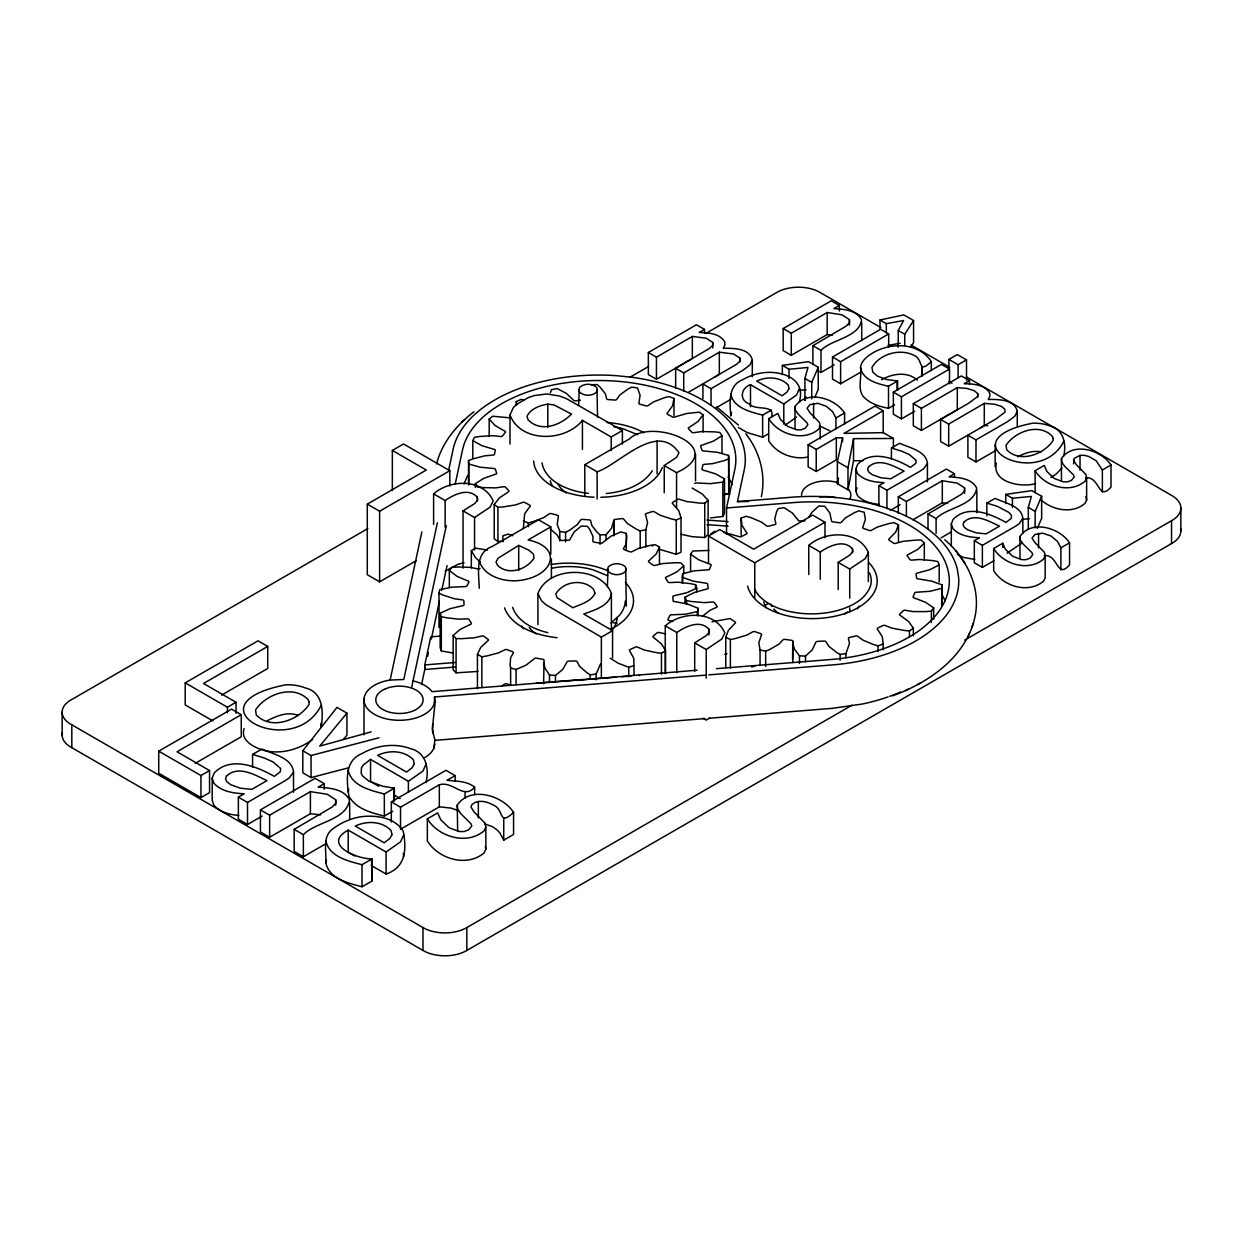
<?xml version="1.0" encoding="UTF-8"?>
<svg xmlns="http://www.w3.org/2000/svg" width="1243" height="1243" viewBox="0 0 1243 1243"><rect width="100%" height="100%" fill="white"/><g stroke="black" fill="none" stroke-linecap="round" stroke-linejoin="round"><path stroke-width="1.5" d="M582.672 679.486L578.881 680.03L697.137 670.179M692.335 336.449L692.335 358.512L656.444 379.239L648.349 374.578L648.349 352.499L656.444 357.176L692.335 336.449L706.164 338.189L712.752 342.462L712.659 345.352L709.318 348.522L675.648 368.254L675.648 388.484M675.648 368.254L683.728 372.931L719.324 352.189L733.572 353.991L740.036 358.217L739.942 361.107L736.617 364.277L688.731 392.12M957.296 387.63L957.296 409.693L921.405 430.42L913.31 425.759L913.31 403.68L921.405 408.357L957.296 387.63L967.07 388.453L974.217 390.69L977.713 393.643L977.62 396.533L968.406 403.385L940.609 419.435L940.609 441.514L948.689 446.175L995.705 419.14L1004.903 412.288L1004.997 409.398L1001.516 406.445L994.618 404.239L984.285 403.369L948.689 424.112L940.609 419.435M634.054 675.104L633.806 658.339L629.766 650.944A1.864 1.072 0 0 1 630.217 649.452L635.297 647.168A1.864 1.072 0 0 1 637.908 647.277L644.262 649.996L656.211 652.606L661.447 653.243L665.564 650.695L661.447 643.858L653.647 637.55A1.864 1.072 0 0 1 653.274 636.043L656.894 632.967A1.864 1.072 0 0 1 659.443 632.609L665.626 633.883M543.626 683.728L544.014 660.53A1.864 1.072 0 0 0 542.632 659.241L536.432 658.2A1.864 1.072 0 0 0 534.07 658.868L526.1 665.114L516.094 669.48L510.624 668.004L510.065 664.927L510.671 657.563L513.188 653.243A1.864 1.072 0 0 0 512.567 651.767L507.222 649.685A1.864 1.072 0 0 0 504.627 649.903L498.614 652.855L487.007 655.931L481.849 656.77L477.436 654.393L480.73 647.401L487.769 640.813A1.864 1.072 0 0 0 487.971 639.29L484.009 636.354A1.864 1.072 0 0 0 481.414 636.105L474.111 637.845L461.433 638.684L456.072 638.576L453.151 635.53L460.034 629.471L470.258 624.452A1.864 1.072 0 0 0 471.252 623.054L469.046 619.558A1.864 1.072 0 0 0 466.731 618.843L458.853 619.2L446.33 617.74L441.312 616.683L440.162 613.25L449.935 608.728L462.349 605.776A1.864 1.072 0 0 0 464.043 604.611L463.825 600.897A1.864 1.072 0 0 0 461.992 599.81L454.316 598.738L443.192 595.117L438.981 593.206L439.711 589.757L451.442 587.193L464.835 586.587A1.864 1.072 0 0 0 467.057 585.795L468.844 582.221A1.864 1.072 0 0 0 467.694 580.854L456.896 576.255L449.329 570.475L451.877 567.321L457.206 566.994L469.963 567.352L477.452 568.797A1.864 1.072 0 0 0 480 568.439M692.087 488.048A1.864 1.072 0 0 0 692.802 488.421L702.202 493.953L708.122 500.339L704.734 503.229L699.389 503.058L686.882 501.566L679.874 499.453A1.864 1.072 0 0 0 677.264 499.577L672.867 502.296A1.864 1.072 0 0 0 672.82 503.819L678.818 510.749L681.024 517.88L676.27 520.025L671.267 518.906L660.173 515.255L654.641 512.007A1.864 1.072 0 0 0 652.093 511.65L646.438 513.452A1.864 1.072 0 0 0 645.599 514.897L647.587 522.557L645.863 529.736L640.192 530.916L636.028 528.974L627.435 523.521L623.924 519.434A1.864 1.072 0 0 0 621.671 518.642L615.347 519.356A1.864 1.072 0 0 0 613.778 520.568L611.556 528.213L606.087 534.723L606.087 540.441M523.319 528.586L524.67 513.779L529.844 506.631A1.864 1.072 0 0 0 529.627 505.109L524.919 502.576A1.864 1.072 0 0 0 522.278 502.545L515.55 504.938L503.244 506.911L497.93 507.284L494.217 504.534L499.36 497.93L508.107 492.057A1.864 1.072 0 0 0 508.713 490.581L505.59 487.318A1.864 1.072 0 0 0 503.104 486.836L495.413 487.893L482.657 487.582L477.405 486.992L475.339 483.713L483.776 478.353L495.227 474.313A1.864 1.072 0 0 0 496.594 473.024L495.367 469.372A1.864 1.072 0 0 0 493.269 468.456L480.031 467.182L468.751 464.027L468.549 460.531L473.039 458.853L484.677 455.824L492.492 455.156A1.864 1.072 0 0 0 494.481 454.161L495.273 450.463A1.864 1.072 0 0 0 493.751 449.236L481.849 445.647L472.806 440.628L474.469 437.287L479.643 436.479L492.337 435.671L500.137 436.433A1.864 1.072 0 0 0 502.56 435.842L505.279 432.471A1.864 1.072 0 0 0 504.503 431.026L495.102 425.494L489.183 419.124L492.57 416.234L510.422 417.881M591.217 384.724L597.246 384.615L600.167 387.194L605.419 393.922L606.584 398.428A1.864 1.072 0 0 0 608.293 399.578L614.695 400.044A1.864 1.072 0 0 0 616.839 399.158L619.869 394.948L627.793 389.183L631.724 387.07L637.519 388.034L640.083 395.119L638.995 402.841A1.864 1.072 0 0 0 640.005 404.239L645.847 405.824A1.864 1.072 0 0 0 648.364 405.373L653.492 401.909L664.135 397.822L668.983 396.533L673.986 398.475L672.634 405.669L667.46 412.831A1.864 1.072 0 0 0 667.677 414.339L672.385 416.887A1.864 1.072 0 0 0 675.011 416.902L687.037 413.437L699.374 412.163L703.087 414.913L703.087 432.051M424.733 757.593A35.488 20.494 0 0 0 433.791 748.379L434.895 740.129L432.3 729.206L434.895 704.734L434.553 696.981L704.936 675.182M682.174 582.936L682.625 573.753L694.122 570.863L707.438 569.884A1.864 1.072 0 0 0 709.598 569.03L711.074 565.41A1.864 1.072 0 0 0 709.8 564.089L698.628 559.785L690.58 554.238L692.864 551.006L709.069 550.447M941.619 605.496L942.07 584.894L931.442 581.04L918.515 578.958A1.864 1.072 0 0 1 916.604 577.917L916.06 574.204A1.864 1.072 0 0 1 917.66 573.007L929.811 569.698L939.195 564.897L937.766 561.525L932.654 560.593L920.022 559.49L912.191 560.065A1.864 1.072 0 0 1 909.798 559.428L907.312 555.994A1.864 1.072 0 0 1 908.182 554.564L917.971 549.266L924.326 543.02L921.156 540.052L915.796 540.099L903.195 541.295L896.048 543.253A1.864 1.072 0 0 1 893.453 543.067L889.242 540.239A1.864 1.072 0 0 1 889.304 538.732L895.783 531.942L898.471 524.872L893.872 522.619L888.792 523.614L877.465 527.001L871.7 530.124A1.864 1.072 0 0 1 869.137 530.419L863.621 528.477A1.864 1.072 0 0 1 862.875 527.032L865.392 519.419L864.18 512.209L858.587 510.889L854.298 512.737L845.333 517.989L841.527 521.982A1.864 1.072 0 0 1 839.227 522.728L832.95 521.874A1.864 1.072 0 0 1 831.474 520.615L829.796 512.924L824.777 506.289L818.764 506.041L812.099 512.163L808.851 517.368M761.337 496.765C766.201 474.702 759.597 451.38 745.816 433.791M437.35 522.915L403.804 679.501L389.991 680.061A35.488 20.494 0 0 0 374.563 714.414A35.488 20.494 0 0 0 433.791 704.952L434.895 700.539M537.924 624.623L537.924 593.564C548.396 565.347 600.711 565.363 611.401 593.501L611.401 630.387M617.227 618.361L615.875 624.188L612.644 629.766M584.8 495.755L584.8 464.696L629.331 438.981C652.155 416.778 730.2 447.853 676.565 472.651L664.244 465.55L664.244 492.725M434.537 702.854L434.553 696.981M611.401 593.501C609.474 606.32 593.999 610.002 583.806 614.073L612.566 630.683L612.566 657.858M836.321 437.816L836.321 459.879L816.231 471.485L808.136 466.824L808.136 444.761L816.231 449.422L836.321 437.816L842.614 437.862L837.362 461.635L837.362 483.698L847.99 489.835L847.99 467.772L853.537 438.67L893.406 438.468L893.406 447.666M847.99 489.835L853.537 460.733L853.537 438.67M479.239 588.25C478.959 573.396 474.375 553.011 492.228 546.454L538.468 519.76L550.789 526.877L550.789 554.052M390.224 679.61L421.874 531.88M448.676 470.087L453.12 449.329A146.643 84.664 0 0 1 616.652 375.697L631.77 377.25A146.643 84.664 0 0 1 744.184 470.118L737.441 501.597L748.566 501.504M411.495 688.063L446.315 525.571M455.218 484.071L462.505 449.997A137.181 79.195 0 0 1 615.487 381.119A137.181 79.195 0 0 1 734.799 469.45L726.534 507.983L726.534 534.412M455.264 667.04L424.78 669.495L424.78 664.927L430.793 636.851L440.41 636.074M421.548 684.613L425.246 667.336M427.592 656.397L428.4 652.653M431.305 639.042L439.401 601.301M441.747 590.301L447.06 565.549M697.168 615.456L697.913 608.2L687.628 604.051L674.902 601.596A1.864 1.072 0 0 1 673.069 600.509L672.851 596.795A1.864 1.072 0 0 1 674.545 595.63L686.959 592.678L696.733 588.157L695.583 584.723L690.564 583.666L678.041 582.206L670.163 582.563A1.864 1.072 0 0 1 667.848 581.848L665.642 578.352A1.864 1.072 0 0 1 666.636 576.954L676.86 571.935L683.743 565.876L680.822 562.83L675.462 562.706L662.783 563.561L655.481 565.301A1.864 1.072 0 0 1 652.886 565.037L648.924 562.116A1.864 1.072 0 0 1 649.126 560.593L656.164 553.99L659.458 547.013L655.045 544.636L649.887 545.475L638.28 548.551L632.267 551.504A1.864 1.072 0 0 1 629.673 551.721L624.328 549.639A1.864 1.072 0 0 1 623.706 548.163L626.223 543.844L626.814 536.479L626.254 533.402L620.801 531.926L610.795 536.292L602.808 542.523A1.864 1.072 0 0 1 600.462 543.191L594.263 542.166A1.864 1.072 0 0 1 592.88 540.876L592.958 536.323L589.586 529.207L587.411 526.379L581.413 525.96L574.25 531.895L569.993 539.244A1.864 1.072 0 0 1 568.113 540.301L561.665 540.425A1.864 1.072 0 0 1 559.661 539.446L557.299 535.096L550.292 528.928M892.49 695.816C929.857 682.391 968.577 655.232 975.6 613.42C980.105 585.453 965.764 557.532 944.758 539.742M550.789 526.877L528.12 539.959C561.525 546.873 554.487 572.852 526.022 579.3C509.599 583.651 485.205 578.741 479.239 561.075M403.742 834.783L400.588 841.806L386.091 851.983L348.226 830.122C321.44 844.681 357.549 859.208 372.045 858.897L372.045 880.976L362.024 886.756C348.351 883.214 328.898 878.754 325.821 862.673C326.676 851.175 321.766 835.84 333.59 828.32C341.499 822.478 350.728 818.5 360.423 816.837C375.417 814.74 394.854 817.257 403.276 831.381C406.772 849.653 405.622 867.428 386.091 874.047L371.269 865.501M325.821 862.673L326.427 859.892M392.695 811.228L384.336 816.045C371.237 812.86 355.855 808.805 348.895 796.11C346.595 780.977 344.451 760.576 361.837 753.662C376.349 745.303 394.528 742.755 410.408 748.612C426.116 752.341 429.27 768.438 426.069 782.469M348.149 791.962L348.755 789.181M731.583 412.303L730.775 415.97C729.874 402.825 727.683 385.516 742.832 379.612C750.415 375.293 758.96 372.745 767.692 372.372C785.063 371.828 805.728 380.172 799.358 401.66M433.791 748.379L434.895 744.137M837.362 483.698L838.574 478.213M600.478 663.98L596.112 674.11L596.112 679.812M894.572 404.814L888.512 408.31C879.221 406.461 869.432 403.54 862.968 396.16C857.219 387.8 862.207 376.645 860.498 367.322C860.948 362.754 864.242 359.305 867.598 356.492C885.777 342.105 917.396 340.535 931.302 361.542L931.302 370.725M792.568 659.52L792.785 641.497A1.864 1.072 0 0 0 791.294 640.254L785.017 639.399A1.864 1.072 0 0 0 782.717 640.129L778.926 644.138L769.945 649.374L765.657 651.223L760.063 649.903L758.851 642.709L761.369 635.095A1.864 1.072 0 0 0 760.623 633.635L755.122 631.708A1.864 1.072 0 0 0 752.543 631.988L746.779 635.126L735.452 638.514L730.371 639.508L725.772 637.255L728.476 630.185L734.939 623.396A1.864 1.072 0 0 0 735.001 621.873L730.806 619.061A1.864 1.072 0 0 0 728.196 618.874L712.021 621.795M426.069 764.072L422.915 771.095L408.403 781.272L370.554 759.411L363.329 764.973L361.464 767.77L361.185 773.395L362.692 776.083L368.985 781.163L382.626 786.213L394.373 788.202L394.373 801.067M799.358 388.795L796.577 394.963L783.805 403.928L750.492 384.693C740.999 387.723 738.762 400.137 749.125 403.82C755.34 411.417 775.648 403.322 771.452 417.368M510.003 444.077L510.003 414.96L513.297 407.626L517.01 404.13L528.182 397.682L534.319 395.554L546.796 393.953L559.583 396.035L566.124 398.475L622.401 430.513L622.401 444.108M808.758 574.53L808.758 545.413C825.507 530.543 858.509 530.046 868.344 552.498L865.299 558.604L849.715 569.045L838.202 562.411L838.202 589.586M805.93 396.843L804.905 400.495L804.905 378.431L807.966 367.462L789.025 369.249L782.344 365.395L782.344 374.594M1028.303 529.471L1028.303 507.408L1031.364 496.439L1012.423 498.241L1005.742 494.388L1005.742 503.57M321.222 705.263C292.462 762.627 184.958 704.641 285.75 684.815A30.795 17.775 0 0 1 305.358 687.938C323.631 692.351 323.398 712.255 321.222 727.326L320.927 723.348M436.557 464.012C441.918 442.663 456.709 424.92 473.909 411.79M464.012 483.947L467.632 475.447M1063.822 441.203C1038.511 491.669 943.919 440.659 1032.607 423.21A27.097 15.646 0 0 1 1049.869 425.945C1063.604 429.363 1066.432 443.642 1063.822 455.917M244.141 728.491C239.697 740.968 255.483 748.239 265.225 750.71C281.741 754.439 299.19 749.343 312.63 739.492M1035.621 483.558C1021.653 487.831 991.494 482.595 996.389 463.08M324.252 789.165L324.252 783.649L318.192 787.145C329.177 787.969 343.767 788.715 349.501 799.902C346.859 820.209 315.458 821.856 303.37 834.675L294.171 829.361L294.171 851.424L303.37 856.738L325.946 843.702M839.367 310.983L839.367 305.467L834.022 308.559C843.686 309.274 856.536 309.942 861.57 319.793C859.255 337.645 831.614 339.09 820.986 350.386L812.891 345.709L812.891 364.09M954.484 477.405L954.484 473.723L949.139 476.815C958.819 477.53 971.653 478.198 976.687 488.048C974.372 505.901 946.731 507.362 936.103 518.642L928.008 513.965L928.008 528.679M550.4 392.757L551.441 389.727L557.113 388.531L566.388 393.409L573.38 400.013A1.864 1.072 0 0 0 575.633 400.805L580.372 400.277M578.616 405.234L579.347 387.63C583.93 383.17 592.445 383.093 596.951 387.723L597.557 417.042M607.376 586.618L608.091 567.072C612.675 562.613 621.205 562.535 625.695 567.165L626.301 606.196M1073.501 463.888L1074.138 458.418L1080.027 455.358L1084.191 455.326L1088.526 456.367L1096.14 460.687L1102.37 469.994L1111.009 464.991C1101.267 449.873 1072.911 441.483 1061.444 458.62L1061.444 480.684M597.557 389.867L596.749 391.965C592.196 396.393 583.744 396.299 579.254 391.794L578.616 389.696M626.301 569.31L625.493 571.407C620.941 575.835 612.488 575.742 608.013 571.236L607.376 569.139M238.858 815.455C229.8 814.724 220.337 812.269 213.951 805.402L212.196 800.259L212.196 778.196L214.231 772.96C230.841 755.682 256.881 766.511 274.315 776.378L280.312 771.794L280.623 768.454L272.947 761.866L264.51 758.106L252.593 754.408L252.593 767.288M879.329 504.363C871.359 503.741 863.03 501.566 857.421 495.522L855.868 491.001L855.868 468.937L857.654 464.323C872.275 449.127 895.193 458.651 910.529 467.337L915.811 463.313L916.091 460.361L909.332 454.565L901.905 451.256L891.417 448.008L891.417 459.04M855.868 491.001L857.064 487.924M951.299 546.097L951.299 524.033L953.086 519.419C967.707 504.223 990.624 513.747 1005.96 522.433L1011.243 518.409L1011.522 515.457L1009.036 512.504L997.337 506.352L986.849 503.104L986.849 515.969M968.142 636.571L969.633 632.905M971.979 627.016L973.502 623.256M811.741 398.925L811.741 382.378L818.251 367.291L808.478 361.651L782.344 365.395M814.631 397.744L818.251 389.354L818.251 367.291M1035.155 527.902L1035.155 511.355L1041.65 496.268L1031.876 490.628L1005.742 494.388M1037.315 528.399L1041.65 518.331L1041.65 496.268M252.593 754.408L261.947 749.016C272.807 754.237 292.245 757.593 293.519 772.043L289.262 777.9L284.88 780.853L247.512 802.419L238.361 797.136L238.361 819.199L247.512 824.482L262.133 816.045M891.417 448.008L899.652 443.269C909.208 447.853 926.299 450.805 927.433 463.515L923.689 468.673L919.836 471.268L886.943 490.255L878.894 485.609L878.894 505.839M986.849 503.104L995.068 498.365C1004.639 502.949 1021.73 505.901 1022.865 518.611L1019.12 523.769L1015.267 526.364L982.374 545.351L974.326 540.705L974.326 562.768L982.374 567.414L993.887 560.779M710.545 517.911L722.836 516.451L722.836 482.16L724.498 478.819L715.455 473.801L703.554 470.227A1.864 1.072 0 0 1 702.031 468.984L702.823 465.286A1.864 1.072 0 0 1 704.812 464.307L712.627 463.639L724.265 460.594L728.755 458.916L728.553 455.435L717.273 452.281L704.035 450.991A1.864 1.072 0 0 1 701.938 450.09L700.71 446.439A1.864 1.072 0 0 1 702.062 445.134L713.529 441.094L721.965 435.749L719.899 432.471L714.647 431.865L701.891 431.554L694.2 432.626A1.864 1.072 0 0 1 691.714 432.129L688.591 428.882A1.864 1.072 0 0 1 689.197 427.406L697.944 421.517L703.087 414.913M722.836 516.451L724.498 513.095L724.498 478.819M513.577 812.394C497.884 827.046 504.829 809.053 492.679 804.749C486.386 801.191 477.374 799.296 471.672 804.936L470.942 806.956L474.142 812.005L485.081 823.239L485.858 827.185L483.993 830.899C466.871 845.442 438.499 837.021 427.343 818.857L437.66 812.906L440.737 819.774L449.003 827.698L459.226 831.52L464.09 831.551L468.673 829.796L471.827 825.911L470.879 823.596L460.749 813.637L457.642 809.193L457.253 805.153C470.274 785.685 502.483 795.209 513.577 812.394L513.577 834.457L503.741 840.144L499.795 832.779L496.672 829.578L492.679 826.813L484.739 823.876M485.858 827.185L485.858 849.249L483.993 852.978C466.871 867.505 438.499 859.084 427.343 840.936L427.343 818.857M844.587 412.971L835.933 417.959L832.468 411.495L826.207 406.228L817.77 403.307L809.939 404.643L807.08 408.186L809.892 412.614L819.51 422.511L820.209 425.976L818.562 429.255C803.491 442.042 778.522 434.63 768.702 418.658L777.792 413.422L780.495 419.45L787.767 426.442L796.763 429.798L801.051 429.829L805.076 428.276L807.857 424.857L807.018 422.822L798.099 414.059L795.38 410.143L795.023 406.601C806.489 389.463 834.845 397.838 844.587 412.971L844.587 424.003M1069.539 542.849L1060.885 547.837L1057.42 541.358L1051.158 536.106L1042.722 533.169L1034.891 534.521L1032.032 538.064L1034.844 542.492L1044.462 552.389L1045.161 555.854L1043.514 559.132C1028.443 571.92 1003.474 564.508 993.654 548.536L1002.744 543.284L1005.447 549.328L1012.719 556.305L1021.715 559.661L1026.003 559.707L1030.027 558.154L1032.809 554.735L1031.97 552.7L1023.051 543.937L1020.332 540.021L1019.975 536.463C1031.441 519.341 1059.782 527.716 1069.539 542.849L1069.539 564.912C1056.332 579.751 1058.694 554.192 1044.167 555.59M1073.501 460.205L1076.314 464.649L1085.931 474.531L1086.631 478.011L1084.984 481.29C1069.912 494.077 1044.943 486.666 1035.124 470.693L1044.213 465.441L1046.917 471.485L1054.204 478.462L1063.2 481.818L1067.473 481.864L1071.497 480.311L1074.278 476.892L1073.439 474.857L1064.521 466.094L1061.802 462.178L1061.444 458.62M1086.631 478.011L1086.631 500.074L1084.984 503.353C1072.227 514.447 1052.044 510.158 1040.453 499.375M704.517 333.093L704.517 329.411L699.188 332.502C708.075 332.798 719.448 333.14 724.653 341.732L724.98 344.886L723.286 348.304C733.121 348.18 749.793 348.102 752.31 360.19L749.824 365.069L742.661 370.43L711.027 388.686L702.932 384.009L702.932 398.723M969.478 384.273L969.478 380.607L964.148 383.683C973.036 383.978 984.409 384.32 989.614 392.912L989.941 396.066L988.247 399.485C998.082 399.36 1014.754 399.283 1017.271 411.371L1014.785 416.25L1007.622 421.61L975.988 439.867L967.893 435.205L967.893 457.269L975.988 461.93L995.969 450.401M898.238 347.077L898.238 330.529L903.583 320.539L886.321 323.646L879.997 319.979L879.997 329.177M845.97 657.407L845.97 653.6L849.482 643.361L848.472 638.824A1.864 1.072 0 0 1 849.59 637.457L855.526 636.012A1.864 1.072 0 0 1 858.012 636.525L862.891 640.098L873.239 644.433L878.009 645.847L883.136 644.014L882.281 636.789L877.62 629.517A1.864 1.072 0 0 1 877.931 628.01L882.825 625.586A1.864 1.072 0 0 1 885.451 625.617L892.008 628.15L904.174 630.419L909.456 630.916L913.356 628.259L908.664 621.547L900.352 615.456A1.864 1.072 0 0 1 899.854 613.964L903.195 610.795A1.864 1.072 0 0 1 905.712 610.36L913.31 611.603L926.082 611.587L931.38 611.105L933.664 607.889L925.615 602.342L914.444 598.038A1.864 1.072 0 0 1 913.17 596.718L914.646 593.082A1.864 1.072 0 0 1 916.806 592.227L930.137 591.264L941.619 588.359M904.749 345.305L904.749 334.274L913.574 320.539L903.801 314.899L879.997 319.979M910.622 347.185L913.574 342.602L913.574 320.539M1061.879 468.052L1056.27 473.956L1050.925 477.467M347.76 768.003L311.061 777.59L302.795 772.82L302.795 750.741L336.993 707.407L346.921 713.125L346.921 735.203L343.379 739.507M346.921 713.125L319.731 746.111L371.191 731.863M1021.637 543.269L1007.048 553.182M622.401 430.513L611.199 436.992L582.423 420.383C565.021 442.259 520.475 442.881 510.003 414.96M796.577 417.026L785.281 425.137M702.373 616.342L709.846 610.375L716.061 607.547A1.864 1.072 0 0 0 716.931 606.118L714.445 602.684A1.864 1.072 0 0 0 712.068 602.047L704.222 602.622L691.605 601.519L686.478 600.602L685.048 597.215L694.433 592.414L706.583 589.12A1.864 1.072 0 0 0 708.184 587.908L707.64 584.21A1.864 1.072 0 0 0 705.729 583.169L692.802 581.071L682.174 577.234M681.102 534.272L692.273 536.712L704.734 537.504L708.122 534.614L708.122 500.339M461.743 422.169L464.742 419.621M792.568 642.382L794.463 649.188L799.467 655.822L805.495 656.086L812.145 649.949L815.781 642.491A1.864 1.072 0 0 1 817.568 641.372L823.985 641.077A1.864 1.072 0 0 1 826.082 641.994L828.801 646.267L836.337 652.233L840.113 654.424L845.97 653.6M751.627 666.994L755.122 665.984M543.626 662.783L545.04 668.252L549.484 675.027L555.466 675.446L562.644 669.511L566.901 662.162A1.864 1.072 0 0 1 568.781 661.105L575.229 660.981A1.864 1.072 0 0 1 577.234 661.96L579.595 666.31L586.603 672.463L590.192 674.763L596.112 674.11M611.043 622.961L619.791 615.005A61.435 35.472 0 0 0 625.245 601.161M710.887 533.869L714.787 531.196M987.734 425.712L984.285 425.432L980.339 427.918M471.33 567.849L471.33 550.711L475.447 548.163L487.551 550.059M715.378 376.738L719.324 374.252L719.324 352.189M392.337 490.519L392.337 450.448L403.54 443.984L449.826 470.709L449.826 485.966M416.389 560.609L379.612 581.833L367.291 574.717L367.291 504.13L426.302 470.056L392.337 450.448M648.349 352.499L696.437 324.749L704.517 329.411M367.291 504.13L379.612 511.23L449.826 470.709M367.819 528.586L71.814 699.483A29.692 17.138 0 0 0 71.814 724.809L71.814 747.68L422.993 950.444A30.547 17.635 0 0 0 466.84 950.444L1171.543 543.579A30.454 17.588 0 0 0 1180.57 528.586M630.185 377.111L648.691 366.436M705.869 333.419L776.518 292.633A30.267 17.464 0 0 1 820.349 292.633L880.852 327.562M433.605 524.406L433.605 493.875C450.354 479.021 483.356 478.524 493.191 500.976L490.146 507.066L474.562 517.523L463.033 510.873L463.033 568.113M433.605 493.875L445.118 500.525C454.161 494.419 468.191 487.442 477.312 497.153L477.669 500.074L474.81 503.493L463.033 510.873M832.406 335.175L827.185 334.569L791.278 355.296L783.183 350.619L783.183 328.556L831.272 300.806L839.367 305.467M212.817 720.862L185.207 704.921L185.207 682.858L258.047 640.813L267.727 646.407L267.727 668.47L221.611 695.086M783.183 328.556L791.278 333.233L827.185 312.506L842.008 314.821L849.42 319.653L849.482 322.792L846.126 326.148L812.891 345.709M267.727 646.407L203.51 683.479L236.03 702.264L236.03 713.296M584.8 464.696L597.122 471.796C619.092 464.727 657.127 420.554 678.958 452.778L676.612 457.331L664.244 465.55M716.015 407.875L731.008 399.221M445.118 571.127L458.434 564.104L464.09 562.83M860.498 372.294L840.61 383.776L832.515 379.099L832.515 357.036L880.603 329.286L888.683 333.947L888.683 346.828M185.207 682.858L227.422 707.236L236.03 702.264M241.251 714.709L177.034 751.782L209.554 770.567L209.554 792.63L200.946 797.602L158.731 773.239L158.731 751.16L231.571 709.116L241.251 714.709L241.251 736.773L195.135 763.388M518.704 545.397L498.101 558.185L496.004 562.038L497.48 565.254C508.185 575.897 526.721 569.682 534.008 558.107L533.402 554.036L528.788 550.136L518.704 545.397L518.704 570.63M817.739 370.569L820.986 372.449L834.115 364.867M832.515 357.036L840.61 361.713L888.683 333.947M730.775 393.907C733.494 408.061 750.601 411.992 762.627 415.1L771.452 410.004M738.373 427.483L747.338 432.611L762.627 437.179L768.516 433.776M158.731 751.16L200.946 775.539L209.554 770.567M860.498 367.322C862.471 380.063 877.729 383.885 888.512 386.247L897.601 380.995L897.601 390.193M897.601 380.995L886.585 379.503L877.418 376.101L872.772 372.045L871.949 367.446C879.78 353.929 899.606 348.289 913.652 355.172C924.217 359.258 917.039 374.935 931.302 361.542M948.906 370.461L948.906 359.429L957.296 354.581L966.51 359.895L966.51 380.125M914.693 411.231L901.424 418.891L893.344 414.214L893.344 392.151L941.417 364.401L949.512 369.062L949.512 383.776M808.136 444.761L875.103 406.088L883.198 410.749L883.198 432.828M893.344 392.151L901.424 396.828L949.512 369.062M948.906 359.429L958.12 364.743L966.51 359.895M883.198 410.749L843.981 433.403L883.338 432.657L893.406 438.468M913.31 403.68L961.398 375.93L969.478 380.607M238.361 797.136L244.187 793.78C233.451 793.236 221.642 791.651 213.951 783.339L212.196 778.196M708.494 563.219L708.494 536.044L719.697 529.58L753.646 549.188L812.658 515.115L824.979 522.231L824.979 537.768M320.601 814.864L310.408 813.699L269.622 837.254L260.424 831.94L260.424 809.877L315.069 778.336L324.252 783.649M260.424 809.877L269.622 815.19L310.408 791.636L327.266 794.261L335.688 799.746L335.75 803.32L331.943 807.142L294.171 829.361M537.924 593.564L541.591 600.897L545.848 604.657L601.363 637.146L612.566 630.683M878.894 485.609L884.022 482.657C874.575 482.175 864.18 480.777 857.421 473.459L855.868 468.937M708.494 536.044L754.765 562.768L824.979 522.231M665.254 673.566L665.254 625.866C682.019 611.012 715.005 610.515 724.84 632.951L721.795 639.057L706.21 649.514L694.697 642.864L694.697 671.484M898.316 513.375L898.316 496.812L946.389 469.062L954.484 473.723M348.149 769.899C351.225 785.98 370.678 790.455 384.336 793.982L394.373 788.202M665.254 625.866L676.767 632.516C685.81 626.41 699.84 619.434 708.961 629.144L709.318 632.066L706.459 635.484L694.697 642.864M890.237 510.422L900.103 504.736M898.316 496.812L906.396 501.488L942.303 480.761L957.126 483.076L964.537 487.909L964.599 491.047L961.243 494.403L928.008 513.965M808.758 545.413L820.271 552.063C829.314 545.957 843.344 538.98 852.465 548.691L852.822 551.597L849.963 555.015L838.202 562.411M391.327 822.089L391.327 801.859L445.973 770.318L455.171 775.632L455.171 781.148M391.327 801.859L400.526 807.173L439.323 784.784C452.856 780.526 463.717 800.181 474.64 787.207C466.964 780.853 456.367 781.319 447.045 780.309L455.171 775.632M764.802 605.512L768.143 603.57M912.937 519.792L942.303 502.825L947.539 503.431M458.683 810.778L451.054 808.09L439.323 806.847L400.526 829.236L400.526 807.173M325.821 840.61C328.898 856.691 348.351 861.15 362.024 864.693L372.045 858.897M941.029 537.862L950.879 532.175M974.326 540.705L979.453 537.753C969.991 537.271 959.612 535.873 952.853 528.555L951.299 524.033M709.52 718.19L706.21 720.101L702.916 718.205M1085.636 477.747C1100.179 476.349 1097.802 501.908 1111.009 487.054L1111.009 464.991M71.814 724.809L422.993 927.558A30.547 17.635 0 0 0 466.84 927.558L851.983 705.201M964.661 640.129L1171.543 520.708A30.454 17.588 0 0 0 1171.543 495.382L966.541 377.033M523.319 520.972L528.306 522.93L533.169 521.625L543.812 517.539L548.94 514.074A1.864 1.072 0 0 1 551.457 513.639L557.299 515.208A1.864 1.072 0 0 1 558.309 516.606L557.221 524.328L559.785 531.414L565.581 532.377L569.512 530.279L577.436 524.499L580.465 520.289A1.864 1.072 0 0 1 582.61 519.419L589.011 519.869A1.864 1.072 0 0 1 590.72 521.019L591.886 525.525L597.137 532.253L600.058 534.847L606.087 534.723M501.877 685.794L504.627 684.178A1.864 1.072 0 0 1 507.222 683.961L510.78 685.344M905.525 690.564L908.245 689.197M917.536 684.536L920.597 683.013M267.245 720.769C276.583 715.921 288.158 711.151 298.553 715.564M1017.815 456.787C1024.885 453.011 1033.104 450.246 1041.168 451.877M516.28 405.389L516.28 401.582L521.035 399.438L524.375 400.168M881.551 379.721C892.288 373.584 907.514 371.144 917.396 380.156M660.173 549.53L676.27 554.3L681.024 552.156L681.024 517.88M724.265 494.869L728.755 493.191L728.755 458.916M741.108 535.251L741.108 518.113L746.235 516.28L751.005 517.694L761.353 522.013L766.232 525.603A1.864 1.072 0 0 0 768.718 526.1L774.653 524.67A1.864 1.072 0 0 0 775.772 523.287L774.777 518.766L776.689 511.479L778.273 508.527L784.147 507.688L792.459 513.11L798.177 520.133A1.864 1.072 0 0 0 800.259 521.05L805.076 520.817M610.235 658.2L618.284 663.296L628.772 667.258L634.054 665.58M724.793 654.3L726.937 653.663M302.795 750.741L311.061 755.526L378.96 737.783M697.168 611.649L685.452 614.213L672.059 614.803A1.864 1.072 0 0 0 669.837 615.611L668.05 619.185A1.864 1.072 0 0 0 669.2 620.552L672.727 621.547M547.775 404.146C539.913 405.404 530.87 408.59 527.048 416.11L528.057 419.777C540.658 432.875 560.531 425.355 571.5 414.074L553.99 404.907L547.775 404.146L547.775 427.437M888.046 345.399L900.134 343.223M477.934 671.438L456.072 672.851L453.151 669.806L453.151 635.53M722.836 482.16L710.545 483.636L697.168 483.014A1.864 1.072 0 0 0 694.744 483.605M552.156 568.113L557.936 567.228A54.676 31.557 0 0 1 592.771 569.714L607.439 575.649M807.36 457.16C792.832 459.863 776.533 453.477 768.702 440.721L768.702 418.658M536.215 683.262L615.922 677.217M798.488 390.426L806.07 389.712M1021.886 519.403L1029.468 518.688M737.441 501.597L791.853 497.216A146.643 84.664 0 0 1 957.359 569.356L958.679 578.181A146.643 84.664 0 0 1 832.406 664.912L708.805 674.871M726.534 507.983L793.158 502.623A137.181 79.195 0 0 1 947.989 570.102A137.181 79.195 0 0 1 831.085 659.505L716.372 668.656M424.78 664.927L455.264 662.457M578.896 679.797L431.974 691.667L430.948 690.362A35.488 20.494 0 0 0 415.317 681.475L413.033 680.915M434.553 740.393L704.936 718.594M708.805 718.283L832.406 708.324L862.16 704.066A146.643 84.664 0 0 0 888.092 696.888M621.593 676.798L631.04 676.083M494.217 504.534L494.217 538.809L497.93 541.56L503.244 541.187M853.537 460.733L863.03 460.687M725.943 493.906L729.765 494.17M706.987 520.071L728.056 521.578M706.987 524.639L728.056 526.146M613.343 622.821L617.072 623.163M974.761 559.459L963.589 557.423L957.374 554.518M453.307 653.057L441.312 650.959L440.162 647.525L440.162 613.25M723.55 532.237L738.793 536.494A1.864 1.072 0 0 0 741.418 536.541L746.313 534.102A1.864 1.072 0 0 0 746.623 532.61L741.962 525.338L741.108 518.113M819.215 425.712L829.718 430.731M512.769 535.686L508.123 534.133L502.84 535.826L502.949 541.684M637.643 434.677L622.976 428.742A54.676 31.557 0 0 0 613.685 426.722M898.238 330.529L904.749 334.274M911.088 345.026L949.745 367.338M948.906 381.492L951.983 383.264M804.905 378.431L811.741 382.378M1028.303 507.408L1035.155 511.355M837.362 461.635L847.99 467.772M378.773 786.229L370.554 781.49L370.554 759.411M393.596 794.79L400.168 798.596M354.814 855.992L348.226 852.185L348.226 830.122M372.045 880.976L371.517 858.587M716.714 407.02L738.497 425.106M480.435 562.271L475.447 557.548L471.33 550.711M964.739 562.908L955.82 550.727M942.505 595.599L945.255 600.82M512.613 607.345C517.337 620.77 531.258 627.979 544.123 631.693A54.676 31.557 0 0 0 547.775 632.609M516.28 401.582L516.917 404.643M1085.931 496.594L1086.631 500.074M485.329 846.623L485.858 849.249M403.276 853.444L403.742 856.847M457.642 831.256L457.253 805.153M976.687 510.112L976.843 512.551L976.843 490.488M728.755 493.191L728.553 455.435M1180.85 508.045L1180.85 530.932M1171.543 520.708L1171.543 543.579M1102.37 469.994L1102.37 492.057M1080.027 455.358L1080.027 470.056M1060.885 547.837L1060.885 569.9M1045.161 555.854L1045.161 577.917L1043.514 581.196C1028.443 593.983 1003.474 586.572 993.654 570.599L993.654 548.536M1038.542 533.2L1038.542 547.914M1035.124 470.693L1035.124 492.756M1022.865 518.611L1022.865 533.325M1019.975 536.463L1019.975 558.527M1017.271 411.371L1017.271 426.069M1012.423 498.241L1012.423 507.424M1003.163 543.533L1003.163 547.215M1002.744 543.284L1002.744 546.967M995.177 444.621L995.177 466.684M984.285 403.369L984.285 425.432M982.374 545.351L982.374 567.414M977.713 393.643L977.713 397.325M975.988 439.867L975.988 461.93M964.537 487.909L964.537 493.424M958.12 364.743L958.12 377.623M948.689 424.112L948.689 446.175M942.303 480.761L942.303 502.825M942.07 584.894L942.07 605.838M939.195 564.897L939.195 582.035M936.103 518.642L936.103 533.34M933.664 607.889L933.664 619.309M931.38 611.105L931.38 622.541M927.433 463.515L927.433 481.911M924.326 543.02L924.326 560.158M922.228 366.778L922.228 375.976M921.747 366.514L921.747 375.697M921.405 408.357L921.405 430.42M913.356 628.259L913.356 635.872M909.456 630.916L909.456 636.634M906.396 501.488L906.396 516.202M901.424 396.828L901.424 418.891M898.471 524.872L898.471 542.01M897.12 380.731L897.12 389.914M888.512 386.247L888.512 408.31M886.943 490.255L886.943 508.651M886.321 323.646L886.321 332.829M883.136 644.014L883.136 649.716M878.009 645.847L878.009 651.55M868.344 552.498L868.344 581.615M861.725 322.232L861.725 340.629M852.465 548.691L852.465 552.56M849.715 569.045L849.715 598.163M849.715 607.874L849.715 611.758M849.42 319.653L849.42 325.169M842.614 437.862L842.614 441.545M840.61 361.713L840.61 383.776M840.113 654.424L840.113 660.142M835.933 417.959L835.933 428.99M827.185 312.506L827.185 334.569M820.986 350.386L820.986 372.449M820.209 425.976L820.209 438.857M820.271 552.063L820.271 579.238M816.231 449.422L816.231 471.485M813.606 403.322L813.606 418.036M805.495 656.086L805.495 661.804M799.467 655.822L799.467 663.436M795.023 406.601L795.023 428.664M792.785 641.497L792.785 662.441M791.278 333.233L791.278 355.296M789.025 369.249L789.025 378.447M783.805 403.928L783.805 424.143M765.657 651.223L765.657 666.466M762.627 415.1L762.627 437.179M760.063 649.903L760.063 665.145M754.765 562.768L754.765 597.712M752.31 360.19L752.31 376.738M750.492 384.693L750.492 406.756M740.036 358.217L740.036 361.899M730.371 639.508L730.371 668.066M725.772 637.255L725.772 667.724M721.965 435.749L721.965 452.887M712.752 342.462L712.752 347.978M711.027 388.686L711.027 405.234M708.961 629.144L708.961 634.862M706.21 649.514L706.21 678.134M704.734 503.229L704.734 537.504M697.913 608.2L697.913 615.813M696.733 588.157L696.733 591.963M695.536 453.711L695.536 480.886M695.583 584.723L695.583 588.529M690.58 554.238L690.58 571.376M686.478 600.602L686.478 604.409M685.048 597.215L685.048 602.933M683.728 372.931L683.728 391.327M683.743 565.876L683.743 573.489M682.625 573.753L682.625 583.278M676.767 632.516L676.767 672.587M676.565 472.651L676.565 507.595M676.27 520.025L676.27 554.3M673.986 398.475L673.986 415.613M665.564 650.695L665.564 673.551M661.447 653.243L661.447 674.188M659.458 547.013L659.458 564.151M657.096 440.861L657.096 473.847M656.444 357.176L656.444 379.239M645.863 529.736L645.863 546.873M640.192 530.916L640.192 548.054M628.772 667.258L628.772 676.782M626.254 533.402L626.254 550.54M613.933 521.454L613.933 534.785M613.778 520.568L613.778 535.795M611.199 436.992L611.199 450.572M601.363 637.146L601.363 677.917M600.058 534.847L600.058 544.372M597.122 471.796L597.122 498.987M590.192 674.763L590.192 678.569M582.423 420.383L582.423 449.5M565.581 532.377L565.581 541.901M559.785 531.414L559.785 540.938M555.466 675.446L555.466 681.164M551.41 558.899L551.41 578.306M549.484 675.027L549.484 682.64M528.306 522.93L528.306 526.737M516.094 669.48L516.094 684.707M510.624 668.004L510.624 685.142M503.741 818.08L503.741 840.144M497.93 507.284L497.93 541.56M489.183 419.124L489.183 436.262M481.849 656.77L481.849 687.239M478.353 801.44L478.353 817.987M477.436 654.393L477.436 688.669M477.312 497.153L477.312 500.976M475.339 483.713L475.339 487.52M474.64 787.207L474.64 794.557M474.562 517.523L474.562 549.965M472.806 440.628L472.806 457.766M468.751 464.027L468.751 484.972M468.549 460.531L468.549 483.387M466.84 927.558L466.84 950.444M465.053 792.739L465.053 798.255M456.072 638.576L456.072 672.851M449.329 570.475L449.329 587.613M445.118 500.525L445.118 527.234M441.312 616.683L441.312 650.959M439.323 784.784L439.323 806.847M438.981 593.206L438.981 627.482M432.673 723.985L432.673 733.432M422.993 927.558L422.993 950.444M408.403 781.272L408.403 792.304M393.829 787.891L393.829 800.756M386.091 851.983L386.091 874.047M384.336 793.982L384.336 816.045M379.612 511.23L379.612 581.833M363.997 698.892L363.997 734.768M362.024 864.693L362.024 886.756M349.671 802.683L349.671 819.246M335.688 799.746L335.688 805.262M311.061 755.526L311.061 777.59M310.408 791.636L310.408 813.699M303.37 834.675L303.37 856.738M293.519 772.043L293.519 792.257M269.622 815.19L269.622 837.254M247.512 802.419L247.512 824.482M227.422 707.236L227.422 712.752M200.946 775.539L200.946 797.602M62.15 712.146L62.15 735.033M71.814 747.68A29.692 17.138 0 0 1 62.43 732.671M801.549 495.165A24.627 14.217 0 0 1 838.481 482.859M847.508 488.064A24.627 14.217 0 0 1 849.963 498.847M819.805 497.06A24.627 14.217 0 0 1 835.591 497.651M523.521 628.818A48.788 28.169 0 0 1 521.765 626.052M625.369 582.516A65.056 37.554 0 0 1 611.09 629.067M557.097 637.69A65.056 37.554 0 0 1 504.565 607.843M551.115 564.493A65.056 37.554 0 0 1 607.641 570.723M868.608 562.426A65.056 37.554 0 0 1 833.028 616.621A65.056 37.554 0 0 1 747.664 586.121M858.96 606.087A48.788 28.169 0 0 1 857.282 608.868M766.201 607.718A48.788 28.169 0 0 1 763.777 602M662.27 467.57A65.056 37.554 0 0 1 600.866 497.262M594.061 497.2A65.056 37.554 0 0 1 533.635 460.998M606.646 422.449A65.056 37.554 0 0 1 643.89 432.735M552.778 486.479A48.788 28.169 0 0 1 550.323 480.761M652.093 545.926A1.864 1.072 0 0 1 653.01 545.77M869.556 572.976A54.676 31.557 0 0 1 870.255 586.603C865.112 600.074 850.678 606.724 837.689 610.484A61.435 35.472 0 0 1 801.486 613.389C786.089 611.711 769.728 607.283 758.836 595.583A54.676 31.557 0 0 1 754.687 589.151M566.482 492.974A42.588 24.58 0 0 1 557.921 484.024M542.026 462.831A61.435 35.472 0 0 0 542.818 466.374C547.541 479.798 561.463 487.007 574.328 490.705A54.676 31.557 0 0 0 588.452 493.362M606.227 493.502A54.676 31.557 0 0 0 609.163 493.207C624.188 491.234 640.005 486.044 649.996 474.018A61.435 35.472 0 0 0 652.264 470.709M728.087 476.908A137.181 79.195 0 0 1 732.127 484.863M847.4 611.96A42.588 24.58 0 0 1 844.712 614.011M778.538 613.312A42.588 24.58 0 0 1 773.83 608.961M772.089 606.584A42.588 24.58 0 0 1 770.8 604.129M536.277 633.946A42.588 24.58 0 0 1 529.238 627.42M900.569 692.009A146.643 84.664 0 0 1 889.724 696.313M639.026 674.902L639.43 675.571L639.026 674.902M309.103 702.046L308.994 704.595C298.506 720.365 271.269 730.589 256.276 714.958L255.545 709.939C265.986 694.076 293.193 684.085 308.171 699.654L309.103 702.046M1053.163 438.375L1053.054 440.597C1043.825 454.487 1019.866 463.484 1006.675 449.733L1006.022 445.32C1015.22 431.352 1039.148 422.558 1052.339 436.262L1053.163 438.375M226.49 776.067L225.496 778.926L226.956 781.847L230.825 784.768L240.598 788.233L251.816 789.367L266.981 780.62C255.048 775.057 238.361 764.911 226.49 776.067M868.453 467.057L867.583 469.574L868.857 472.154L872.275 474.717L880.852 477.763L890.734 478.773L904.081 471.066C893.577 466.172 878.894 457.238 868.453 467.057M963.884 522.153L962.999 524.67L964.288 527.25L967.691 529.813L976.283 532.859L986.165 533.869L999.512 526.162C989.008 521.268 974.326 512.334 963.884 522.153M594.931 593.191C591.171 601.736 580.714 604.191 572.868 607.765L557.035 597.634L555.807 593.999C563.126 581.289 583.34 578.259 593.595 589.353L594.931 593.191M414.323 763.901L412.023 767.832L406.492 772.043L377.592 755.356C388.981 749.886 404.13 750.259 413.329 759.722L414.323 763.901M392.011 834.612L389.712 838.543L384.18 842.754L355.265 826.067C366.669 820.598 381.803 820.955 391.001 830.417L392.011 834.612M789.025 388.639L786.99 392.089L782.127 395.802L756.692 381.104C766.713 376.303 780.045 376.629 788.14 384.942L789.025 388.639M385.501 688.777L383.574 689.679A23.664 13.657 0 0 0 381.912 708.976L385.594 710.887A23.664 13.657 0 0 0 411.34 711.617A23.664 13.657 0 0 0 422.977 698.348L422.573 696.935A23.664 13.657 0 0 0 419.901 692.941L418.549 691.745A23.664 13.657 0 0 0 413.298 688.731L411.231 687.969A23.664 13.657 0 0 0 404.301 686.447L401.862 686.214A23.664 13.657 0 0 0 389.774 687.348L385.501 688.777"/></g></svg>
